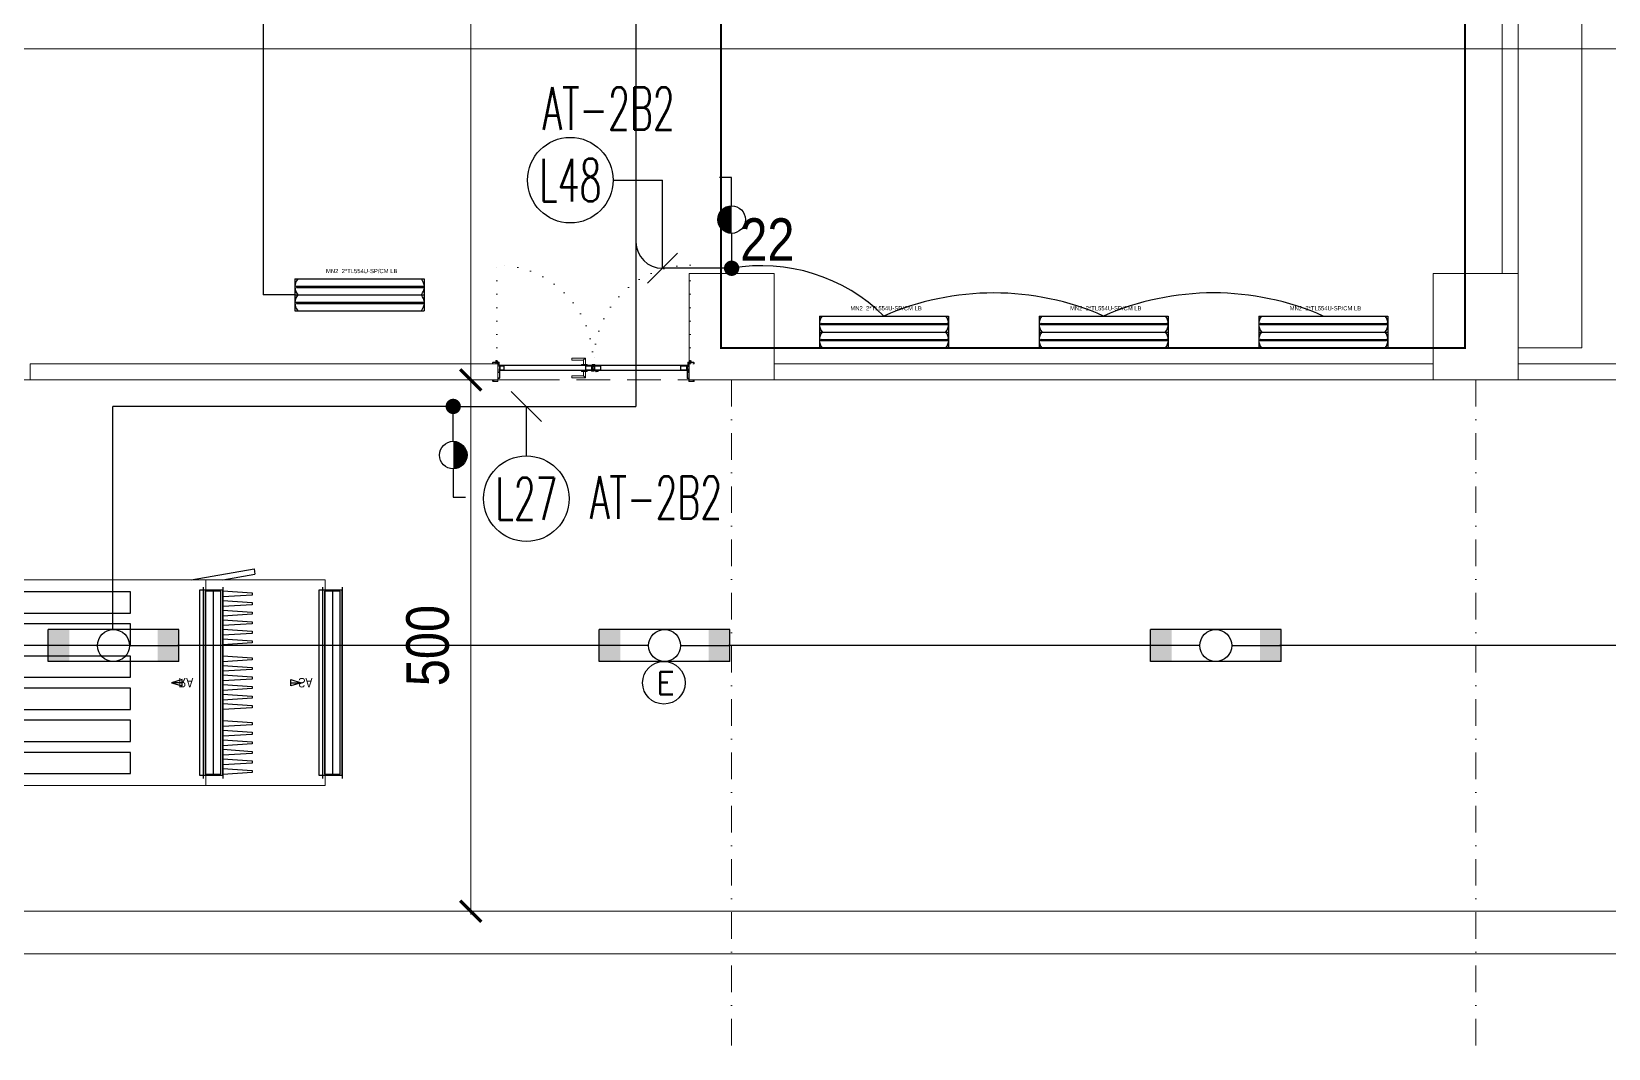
# Model space of a CAD drawing. Header units: metres. Extents: x -13316 to 152404, y -3899 to 30226.
# Drawn here: x 3361 to 4845, y -309 to 648 of the extents above; entities that cross this region are included whole.
import ezdxf
from ezdxf.enums import TextEntityAlignment as Align

# ---------------------------------------------------------------- set-up
doc = ezdxf.new("R2010")
doc.units = ezdxf.units.M
doc.header["$LTSCALE"] = 100
doc.header["$MEASUREMENT"] = 0
for name, pattern in [('DASHDOT2', [0.5, 0.25, -0.125, 0, -0.125]), ('DOT2', [0.125, 0, -0.125]), ('HIDDEN', [0.375, 0.25, -0.125]), ('HIDDEN2', [4.7625, 3.175, -1.5875])]:
    doc.linetypes.add(name, pattern=pattern)
doc.layers.get('0').update_dxf_attribs({"color": 9, "lineweight": 9})
for name, color, linetype, lineweight in [('00', 9, 'Continuous', 9), ('01', 9, 'Continuous', 9), ('05', 9, 'Continuous', 9), ('06B', 9, 'Continuous', 9), ('06C', 9, 'Continuous', 9), ('06D', 9, 'Continuous', 9), ('09', 9, 'Continuous', 9), ('10', 9, 'Continuous', 9), ('20', 9, 'DOT2', 9), ('21', 9, 'Continuous', 9), ('24', 9, 'DASHDOT2', 9), ('25', 9, 'Continuous', 9), ('32-ekipman', 9, 'Continuous', 9), ('E-2x36 W SIVAÜSTÜ FLUORESAN ARMATÜR (ETANŞ)', 7, 'Continuous', 30), ('E-2x54 W SIVAÜSTÜ FLUORESAN YÜKSEK TAVAN ARMATÜRÜ', 7, 'Continuous', 30), ('E-ACİL AYDINLATMA KİTİ', 7, 'Continuous', 30), ('E-ANAHTAR (ETANŞ)', 7, 'Continuous', 30), ('E-KABLO', 7, 'Continuous', 30), ('E-LINYE', 7, 'Continuous', 30)]:
    doc.layers.add(name, color=color, linetype=linetype, lineweight=lineweight)
doc.styles.add('Arial', font='arial.ttf', dxfattribs={"height": 2.5})
doc.styles.add('E-YAZI', font='txttw.shx')
doc.styles.add('MuuM_TEXT-STANDART', font='ARIALN.TTF')
doc.styles.get("Standard").update_dxf_attribs({"font": 'ARIALN.TTF'})
doc.dimstyles.new('MuuM_DIM200', dxfattribs={"dimscale": 20, "dimtxt": 2, "dimasz": 1, "dimexe": 1, "dimexo": 1, "dimgap": 1, "dimtad": 1, "dimdec": 1, "dimrnd": 0.5, "dimdsep": 46, "dimtxsty": 'MuuM_TEXT-STANDART', "dimblk": 'ARCHTICK', "dimcen": 0, "dimdle": 0.15, "dimclrd": 256, "dimclre": 256, "dimclrt": 256, "dimadec": 0, "dimazin": 0, "dimtfac": 5, "dimtdec": 1, "dimtix": 1, "dimtmove": 2, "dimatfit": 3, "dimldrblk": 'DOT', "dimfxl": 3, "dimfxlon": 1, "dimtolj": 1, "dimlwd": -1, "dimlwe": -1, "dimarcsym": 0})

# ---------------------------------------------------------------- blocks, each defined once
blk = doc.blocks.new('p-akslar_yeni')
at = {"layer": '24'}
for points in [[(10115, -8575), (10115, -11897.2)], [(10815, -8575), (10815, -11897.2)]]:
    blk.add_lwpolyline(points, dxfattribs=at)
blk = doc.blocks.new('2x54 W SIVAÜSTÜ FLUORESAN YÜKSEK TAVAN ARMATÜRÜ')
at = {"layer": 'E-2x54 W SIVAÜSTÜ FLUORESAN YÜKSEK TAVAN ARMATÜRÜ', "color": 4}
for p, q in [((-60.8, 15), (-60.8, -15)), ((-60.8, 15), (60.8, 15)), ((60.8, 15), (60.8, 0)), ((-60, 0), (-15, 0)), ((15, 0), (60, 0)), ((60.8, 0), (60.8, -15)), ((-60.8, -15), (60.8, -15))]:
    blk.add_line(p, q, dxfattribs=at)
at = {"layer": 'E-2x54 W SIVAÜSTÜ FLUORESAN YÜKSEK TAVAN ARMATÜRÜ', "color": 7}
for p, q in [((-60.8, 0), (60.8, 0)), ((-59.3, 8), (59.3, 8)), ((-59.2, 7), (59.4, 7)), ((-59.3, -7), (59.3, -7)), ((-59.2, -8), (59.4, -8))]:
    blk.add_line(p, q, dxfattribs=at)
for centre in [(-59.2, 7.6), (-59.2, 7.3), (59.4, 7.6), (59.4, 7.3), (-59.2, -7.4), (-59.2, -7.7), (59.4, -7.4), (59.4, -7.7)]:
    blk.add_circle(centre, 0.11, dxfattribs=at)
for centre, radius, start, end in [((-48.7, 7.5), 12.1, 141.86, 218.14), ((48.7, 7.5), 12.1, 321.86, 38.14), ((-59.1, 7.5), 0.515, 106.8674, 266.7612), ((-59.3, 7.5), 0.519, 289.2244, 84.4042), ((59.5, 7.5), 0.515, 106.8674, 266.7612), ((59.3, 7.5), 0.519, 289.2244, 84.4042), ((-48.7, -7.5), 12.1, 141.86, 218.14), ((-59.1, -7.5), 0.515, 106.8674, 266.7612), ((-59.3, -7.5), 0.519, 289.2244, 84.4042), ((48.7, -7.5), 12.1, 321.86, 38.14), ((59.5, -7.5), 0.515, 106.8674, 266.7612), ((59.3, -7.5), 0.519, 289.2244, 84.4042)]:
    blk.add_arc(centre, radius, start, end, dxfattribs=at)
at = {"layer": 'E-2x54 W SIVAÜSTÜ FLUORESAN YÜKSEK TAVAN ARMATÜRÜ', "color": 7, "style": 'Arial'}
blk.add_text('MN2  2*TL554U-SP/CM LB', height=3.951, dxfattribs=at).set_placement((-31.6, 20.4))
blk = doc.blocks.new('100_ANAHTAR (ETANŞ)')
at = {"layer": 'E-ANAHTAR (ETANŞ)', "color": 4}
for p, q in [((0, 5.345), (-0.714, 5.345)), ((0, 3.673), (0, 5.345)), ((0, 2.053), (0, 0))]:
    blk.add_line(p, q, dxfattribs=at)
at = {"layer": 'E-ANAHTAR (ETANŞ)', "color": 4, "const_width": 0.81}
blk.add_lwpolyline([(0, 3.268, 0.414214), (-0.405, 2.863, 0.414214), (0, 2.458, 0.414214)], format="xyb", dxfattribs=at)
at = {"layer": 'E-ANAHTAR (ETANŞ)', "color": 4}
blk.add_circle((0, 2.863), 0.81, dxfattribs=at)
blk = doc.blocks.new('100_ACİL AYDINLATMA KİTİ')
at = {"layer": 'E-ACİL AYDINLATMA KİTİ', "color": 3}
blk.add_circle((0, 0), 1.251, dxfattribs=at)
at = {"layer": 'E-ACİL AYDINLATMA KİTİ', "color": 3, "style": 'E-YAZI'}
blk.add_text('E', height=1.34, dxfattribs=at).set_placement((-0.448, -0.694))
blk = doc.blocks.new('100_2x36 W SIVAÜSTÜ FLUORESAN ARMATÜR (ETANŞ)')
at = {"layer": 'E-2x36 W SIVAÜSTÜ FLUORESAN ARMATÜR (ETANŞ)', "color": 4}
for p, q in [((-6.15, 1.5), (6.15, 1.5)), ((-6.15, 1.5), (-6.15, -1.5)), ((6.15, 1.5), (6.15, -1.5)), ((-1.5, 0), (-6.15, 0)), ((1.5, 0), (6.15, 0)), ((-6.15, -1.5), (6.15, -1.5))]:
    blk.add_line(p, q, dxfattribs=at)
blk.add_circle((0, 0), 1.5, dxfattribs=at)
for points in [[(-4.15, 1.5), (-4.15, -1.5), (-6.15, 1.5), (-6.15, -1.5)], [(4.15, 1.5), (4.15, -1.5), (6.15, 1.5), (6.15, -1.5)]]:
    blk.add_solid(points, dxfattribs=at)
blk = doc.blocks.new('2.bod.sitatik')
at = {"layer": '01'}
for points in [[(3660, -8630), (3740, -8630), (3740, -8530), (3660, -8530)], [(4360, -8630), (4440, -8630), (4440, -8530), (4360, -8530)]]:
    blk.add_lwpolyline(points, close=True, dxfattribs=at)
blk = doc.blocks.new('p-işyeri')
at = {"color": 0, "const_width": 2}
blk.add_lwpolyline([(200, 0), (200, 700), (-200, 700), (-200, 0)], close=True, dxfattribs=at)
blk = doc.blocks.new('P-KURANGLEZ')
at = {"layer": '01'}
blk.add_lwpolyline([(5355, -500), (5355, -540), (1600, -540), (1600, 0), (1640, 0), (1640, -500)], close=True, dxfattribs=at)
blk = doc.blocks.new('_ArchTick')
at = {"color": 0, "linetype": 'ByBlock', "const_width": 0.15}
blk.add_lwpolyline([(-0.5, -0.5), (0.5, 0.5)], dxfattribs=at)
blk = doc.blocks.new('*D668')
at = {"layer": '25', "transparency": 16777216}
for p, q in [((3514.6, -33310.8), (3434.6, -33310.8)), ((3454.6, -33813.8), (3454.6, -33307.8)), ((3514.6, -33810.8), (3434.6, -33810.8))]:
    blk.add_line(p, q, dxfattribs=at)
at = {"layer": '25', "transparency": 16777216, "xscale": 20, "yscale": 20, "zscale": 20}
for p, rotation in [((3454.6, -33310.8), 90), ((3454.6, -33810.8), 270)]:
    blk.add_blockref('_ArchTick', p, dxfattribs=dict(at, rotation=rotation))
at = {"layer": '25', "transparency": 16777216, "insert": (3414.2, -33560.8), "char_height": 40, "attachment_point": 5, "rotation": 90, "style": 'MuuM_TEXT-STANDART'}
blk.add_mtext('\\A1;500', dxfattribs=at)
blk = doc.blocks.new('_Dot')
at = {"color": 0, "linetype": 'ByBlock', "lineweight": -2}
blk.add_line((-0.5, 0), (-1, 0), dxfattribs=at)
at = {"color": 0, "linetype": 'ByBlock', "const_width": 0.5}
blk.add_lwpolyline([(-0.25, 0, 1), (0.25, 0, 1)], format="xyb", close=True, dxfattribs=at)
blk = doc.blocks.new('*D691')
at = {"layer": '25', "transparency": 16777216}
for p, q in [((3514.6, -30910.8), (3434.6, -30910.8)), ((3454.6, -33313.8), (3454.6, -30907.8)), ((3514.6, -33310.8), (3434.6, -33310.8))]:
    blk.add_line(p, q, dxfattribs=at)
at = {"layer": '25', "transparency": 16777216, "xscale": 20, "yscale": 20, "zscale": 20}
for p, rotation in [((3454.6, -30910.8), 90), ((3454.6, -33310.8), 270)]:
    blk.add_blockref('_ArchTick', p, dxfattribs=dict(at, rotation=rotation))
at = {"layer": '25', "transparency": 16777216, "insert": (3414.2, -32110.8), "char_height": 40, "attachment_point": 5, "rotation": 90, "style": 'MuuM_TEXT-STANDART'}
blk.add_mtext('\\A1;2400', dxfattribs=at)
blk = doc.blocks.new('IOUGFYUI')
for p, q in [((2844, 2087), (2905, 2087)), ((2844, 2087), (2905, 2087)), ((2844, -153), (2844, 2087)), ((3405, 2087), (2905, 2087)), ((3466, 2087), (3405, 2087)), ((3466, 2087), (3405, 2087)), ((3466, -153), (3466, 2087)), ((0, 1935), (61, 1935)), ((0, 0), (0, 1935)), ((61, 1935), (600, 1935)), ((600, 1935), (661, 1935)), ((600, 0), (600, 1935)), ((661, 1935), (1261, 1935)), ((1261, 1935), (1261, 1935)), ((1322, 1935), (1261, 1935)), ((1322, 1935), (1383, 1935)), ((2783, 1935), (1383, 1935)), ((2844, 1935), (2783, 1935)), ((3466, 1935), (3527, 1935)), ((3727, 1935), (3527, 1935)), ((4227, 1935), (3727, 1935)), ((4288, 1935), (4227, 1935)), ((4288, 1935), (4349, 1935)), ((5949, 1935), (4349, 1935)), ((6549, 1935), (5949, 1935)), ((6610, 1935), (6549, 1935)), ((6610, 0), (6610, 1935)), ((6610, 1935), (7071, 1935)), ((7671, 1935), (7071, 1935)), ((7732, 1935), (7671, 1935)), ((7732, 0), (7732, 1935)), ((0, 0), (61, 0)), ((61, 0), (600, 0)), ((600, 0), (661, 0)), ((661, 0), (1261, 0)), ((1261, 0), (1261, 0)), ((1322, 0), (1261, 0)), ((1322, 0), (1383, 0)), ((2783, 0), (1383, 0)), ((2844, 0), (2783, 0)), ((3466, 0), (3527, 0)), ((3727, 0), (3527, 0)), ((4227, 0), (3727, 0)), ((4288, 0), (4227, 0)), ((4288, 0), (4349, 0)), ((5949, 0), (4349, 0)), ((6549, 0), (5949, 0)), ((6610, 0), (6549, 0)), ((6610, 0), (7071, 0)), ((7671, 0), (7071, 0)), ((7732, 0), (7671, 0)), ((2844, -153), (2905, -153)), ((2844, -153), (2905, -153)), ((3405, -153), (2905, -153)), ((3466, -153), (3405, -153)), ((3466, -153), (3405, -153))]:
    blk.add_line(p, q)
at = {"color": 252, "lineweight": -3}
for p, q in [((3405, -153), (3405, 2087)), ((1261, 0), (1261, 1935)), ((2783, 0), (2783, 1935)), ((3280, 2013), (3030, 2013)), ((4227, 0), (4227, 1935)), ((-160, 67), (-160, 1867)), ((-67, 97), (-67, 1837)), ((25, 67), (25, 1867)), ((440, 67), (440, 1867)), ((533, 97), (533, 1837)), ((625, 67), (625, 1867)), ((1261, 25), (1261, 1910)), ((3702, 1855), (3652, 1880)), ((3652, 1830), (3702, 1855)), ((3702, 1805), (3652, 1830)), ((3652, 1780), (3702, 1805)), ((6585, 67), (6585, 1867)), ((6677, 97), (6677, 1837)), ((6770, 67), (6770, 1867)), ((7707, 67), (7707, 1867)), ((7799, 97), (7799, 1837)), ((7892, 67), (7892, 1867)), ((3280, 1742), (3030, 1742)), ((3702, 1755), (3652, 1780)), ((3652, 1730), (3702, 1755)), ((3702, 1705), (3652, 1730)), ((3652, 1680), (3702, 1705)), ((3702, 1655), (3652, 1680)), ((3652, 1630), (3702, 1655)), ((3280, 1490), (3030, 1490)), ((3702, 1605), (3652, 1630)), ((3652, 1580), (3702, 1605)), ((3702, 1555), (3652, 1580)), ((3652, 1530), (3702, 1555)), ((3702, 1505), (3652, 1530)), ((3652, 1480), (3702, 1505)), ((3702, 1455), (3652, 1480)), ((3652, 1430), (3702, 1455)), ((3702, 1405), (3652, 1430)), ((3652, 1380), (3702, 1405)), ((3702, 1355), (3652, 1380)), ((3652, 1330), (3702, 1355)), ((1466, 649), (1466, 1287)), ((3280, 1274), (3030, 1274)), ((3702, 1305), (3652, 1330)), ((3652, 1280), (3702, 1305)), ((3702, 1255), (3652, 1280)), ((3652, 1230), (3702, 1255)), ((3702, 1205), (3652, 1230)), ((3652, 1180), (3702, 1205)), ((3280, 1108), (3030, 1108)), ((3702, 1155), (3652, 1180)), ((3652, 1130), (3702, 1155)), ((3702, 1105), (3652, 1130)), ((3652, 1080), (3702, 1105)), ((3702, 1055), (3652, 1080)), ((3652, 1030), (3702, 1055)), ((2398, 649), (2398, 904)), ((2433, 649), (2433, 904)), ((2474, 649), (2474, 904)), ((2515, 649), (2515, 904)), ((2550, 649), (2550, 904)), ((2573, 649), (2573, 904)), ((2582, 649), (2582, 904)), ((3280, 1003), (3030, 1003)), ((3055, 993), (3030, 943)), ((3080, 943), (3030, 943)), ((3280, 932), (3030, 932)), ((3055, 993), (3080, 943)), ((3255, 943), (3230, 993)), ((3280, 993), (3230, 993)), ((3255, 943), (3280, 993)), ((3702, 1005), (3652, 1030)), ((3652, 980), (3702, 1005)), ((3702, 955), (3652, 980)), ((3652, 930), (3702, 955)), ((3702, 905), (3652, 930)), ((3652, 880), (3702, 905)), ((3280, 827), (3030, 827)), ((3702, 855), (3652, 880)), ((3652, 830), (3702, 855)), ((3702, 805), (3652, 830)), ((3652, 780), (3702, 805)), ((3702, 755), (3652, 780)), ((3652, 730), (3702, 755)), ((3280, 661), (3030, 661)), ((3702, 705), (3652, 730)), ((3652, 680), (3702, 705)), ((3702, 655), (3652, 680)), ((3652, 630), (3702, 655)), ((3702, 605), (3652, 630)), ((3652, 580), (3702, 605)), ((2544, 582), (1656, 582)), ((3702, 555), (3652, 580)), ((3652, 530), (3702, 555)), ((3702, 505), (3652, 530)), ((3652, 480), (3702, 505)), ((3702, 455), (3652, 480)), ((3652, 430), (3702, 455)), ((3280, 445), (3030, 445)), ((3702, 405), (3652, 430)), ((3652, 380), (3702, 405)), ((3702, 355), (3652, 380)), ((3652, 330), (3702, 355)), ((3702, 305), (3652, 330)), ((3652, 280), (3702, 305)), ((3280, 193), (3030, 193)), ((3702, 255), (3652, 280)), ((3652, 230), (3702, 255)), ((3702, 205), (3652, 230)), ((3652, 180), (3702, 205)), ((3702, 155), (3652, 180)), ((3652, 130), (3702, 155)), ((662, 0), (858, -35)), ((983, 0), (1475, -87)), ((2774, 50), (2282, -37)), ((2783, 1), (2290, -86)), ((2783, 1), (2774, 50)), ((3718, 50), (3521, 15)), ((3529, -34), (3521, 15)), ((3726, 1), (3529, -34)), ((3702, 105), (3652, 130)), ((3652, 80), (3702, 105)), ((3702, 55), (3652, 80)), ((3726, 1), (3718, 50)), ((6471, 0), (7062, -104)), ((858, -35), (864, 0)), ((1272, 0), (1484, -37)), ((1475, -87), (1484, -37)), ((2290, -86), (2282, -37)), ((3280, -77), (3030, -77)), ((6770, -2), (7071, -55)), ((7062, -104), (7071, -55))]:
    blk.add_line(p, q, dxfattribs=at)
for points in [[(3280, -77), (3030, -77), (3030, 2013), (3280, 2013), (3280, -77)], [(-160, 97), (25, 97), (25, 1837), (-160, 1837), (-160, 97)], [(-141, 107), (7, 107), (7, 1827), (-141, 1827), (-141, 107)], [(0, 97), (61, 97), (61, 1837), (0, 1837), (0, 97)], [(440, 97), (625, 97), (625, 1837), (440, 1837), (440, 97)], [(459, 107), (607, 107), (607, 1827), (459, 1827), (459, 107)], [(600, 97), (661, 97), (661, 1837), (600, 1837), (600, 97)], [(5899, 1623), (4399, 1623), (4399, 1823), (5899, 1823), (5899, 1623)], [(6610, 97), (6549, 97), (6549, 1837), (6610, 1837), (6610, 97)], [(6770, 97), (6585, 97), (6585, 1837), (6770, 1837), (6770, 97)], [(6751, 107), (6603, 107), (6603, 1827), (6751, 1827), (6751, 107)], [(7732, 97), (7671, 97), (7671, 1837), (7732, 1837), (7732, 97)], [(7892, 97), (7707, 97), (7707, 1837), (7892, 1837), (7892, 97)], [(7873, 107), (7725, 107), (7725, 1827), (7873, 1827), (7873, 107)], [(2713, 329), (1453, 329), (1453, 1605), (2713, 1605), (2713, 329)], [(5899, 1321), (4399, 1321), (4399, 1521), (5899, 1521), (5899, 1321)], [(1261, 623), (1161, 623), (1161, 1311), (1261, 1311), (1261, 623)], [(2244, 649), (1383, 649), (1383, 1287), (2244, 1287), (2244, 649)], [(5899, 1019), (4399, 1019), (4399, 1219), (5899, 1219), (5899, 1019)], [(2582, 649), (2367, 649), (2367, 904), (2582, 904), (2582, 649)], [(5899, 716), (4399, 716), (4399, 916), (5899, 916), (5899, 716)], [(2528, 712), (2420, 712), (2420, 840), (2528, 840), (2528, 712)], [(1919, 559), (1650, 559), (1650, 604), (1919, 604), (1919, 559)], [(1825, 604), (1744, 604), (1744, 649), (1825, 649), (1825, 604)], [(2555, 559), (2394, 559), (2394, 604), (2555, 604), (2555, 559)], [(2501, 604), (2447, 604), (2447, 649), (2501, 649), (2501, 604)], [(5899, 414), (4399, 414), (4399, 614), (5899, 614), (5899, 414)], [(1825, 540), (1744, 540), (1744, 559), (1825, 559), (1825, 540)], [(2501, 540), (2447, 540), (2447, 559), (2501, 559), (2501, 540)], [(5899, 112), (4399, 112), (4399, 312), (5899, 312), (5899, 112)]]:
    blk.add_lwpolyline(points, close=True, dxfattribs=at)
for points in [[(0, 61), (0, 61), (0, 1874), (0, 1874), (0, 61)], [(600, 61), (600, 61), (600, 1874), (600, 1874), (600, 61)], [(6610, 61), (6610, 61), (6610, 1874), (6610, 1874), (6610, 61)], [(7732, 61), (7732, 61), (7732, 1874), (7732, 1874), (7732, 61)]]:
    blk.add_lwpolyline(points, close=True)
for points in [[(6770, 1774), (7044, 1793), (7044, 1813), (6770, 1830)], [(6770, 1684), (7044, 1703), (7044, 1723), (6770, 1740)], [(6770, 1594), (7044, 1613), (7044, 1633), (6770, 1650)], [(6770, 1504), (7044, 1523), (7044, 1543), (6770, 1560)], [(6770, 1414), (7044, 1433), (7044, 1453), (6770, 1470)], [(6770, 1324), (7044, 1343), (7044, 1363), (6770, 1380)], [(6770, 1164), (7044, 1183), (7044, 1203), (6770, 1220)], [(6770, 1074), (7044, 1093), (7044, 1113), (6770, 1130)], [(6770, 984), (7044, 1003), (7044, 1023), (6770, 1040)], [(225, 967), (325, 967), (225, 997), (225, 937), (325, 967)], [(925, 967), (825, 967), (925, 997), (925, 937), (825, 967)], [(2582, 904), (2555, 967), (2393, 967), (2366, 904)], [(6385, 967), (6285, 967), (6385, 997), (6385, 937), (6285, 967)], [(6770, 894), (7044, 913), (7044, 933), (6770, 950)], [(7407, 967), (7507, 967), (7407, 997), (7407, 937), (7507, 967)], [(6770, 804), (7044, 823), (7044, 843), (6770, 860)], [(6770, 714), (7044, 733), (7044, 753), (6770, 770)], [(6770, 554), (7044, 573), (7044, 593), (6770, 610)], [(6770, 464), (7044, 483), (7044, 503), (6770, 520)], [(6770, 374), (7044, 393), (7044, 413), (6770, 430)], [(6770, 284), (7044, 303), (7044, 323), (6770, 340)], [(6770, 194), (7044, 213), (7044, 233), (6770, 250)], [(6770, 104), (7044, 123), (7044, 143), (6770, 160)], [(3581, 0), (3581, -90), (3554, -90), (3554, 0)], [(3634, 0), (3634, -90), (3607, -90), (3607, 0)], [(3823, 0), (3823, -90), (3783, -90), (3783, 0)], [(3896, 0), (3896, -90), (3856, -90), (3856, 0)]]:
    blk.add_lwpolyline(points, dxfattribs=at)
blk.add_circle((3155, 967), 100, dxfattribs=at)
for s, p in [('FA', (59, 923)), ('EA', (656, 923)), ('RA', (6351, 923)), ('SA', (7478, 923))]:
    blk.add_text(s, height=88, dxfattribs=at).set_placement(p)
blk = doc.blocks.new('p-birim')
blk.add_lwpolyline([(0, 0), (1, 0), (1, 1), (0, 1)], close=True)
blk = doc.blocks.new('prf-scr2')
at = {"linetype": 'DOT2', "ltscale": 10}
blk.add_line((0, 0.2), (0, -1.1), dxfattribs=at)
for p, q in [((-0.1, -0.2), (0.1, -0.3)), ((0.1, -0.2), (-0.1, -0.2)), ((0.1, -0.3), (-0.1, -0.3)), ((-0.1, -0.3), (0.1, -0.4)), ((0.1, -0.4), (-0.1, -0.4)), ((0.1, -0.5), (-0.1, -0.4)), ((-0.1, -0.4), (0.1, -0.4)), ((0.1, -0.6), (-0.1, -0.5)), ((-0.1, -0.5), (0.1, -0.5)), ((-0.1, -0.6), (0.1, -0.7)), ((0.1, -0.6), (-0.1, -0.6)), ((-0.1, -0.6), (0.1, -0.6)), ((-0.1, -0.7), (0.1, -0.8)), ((0.1, -0.7), (-0.1, -0.7)), ((-0.1, -0.8), (0.1, -0.8)), ((0.1, -0.8), (-0.1, -0.8)), ((0.1, -0.2), (0, -0.1)), ((0, -0.2), (0.1, -0.2))]:
    blk.add_line(p, q)
blk.add_lwpolyline([(0.2, 0), (-0.2, 0), (-0.2, 0), (-0.1, -0.1), (0.1, -0.1), (0.2, 0), (0.2, 0)], close=True)
for points in [[(0.2, 0), (-0.2, 0)], [(-0.1, -0.1), (-0.1, -0.2), (-0.1, -0.2), (-0.1, -0.2), (-0.1, -0.2), (-0.1, -0.3), (-0.1, -0.3), (-0.1, -0.3), (-0.1, -0.3), (-0.1, -0.4), (-0.1, -0.4), (-0.1, -0.4), (-0.1, -0.4), (-0.1, -0.4), (-0.1, -0.5), (-0.1, -0.5), (-0.1, -0.5), (-0.1, -0.5), (-0.1, -0.5), (-0.1, -0.5), (-0.1, -0.6), (-0.1, -0.6), (-0.1, -0.6), (-0.1, -0.6), (-0.1, -0.6), (-0.1, -0.7), (-0.1, -0.7), (-0.1, -0.7), (-0.1, -0.7), (-0.1, -0.7), (-0.1, -0.8), (-0.1, -0.8), (-0.1, -0.8), (-0.1, -0.8), (0, -0.9), (0, -0.9), (0, -0.9), (0.1, -0.8), (0.1, -0.8), (0.1, -0.7), (0.1, -0.7), (0.1, -0.7), (0.1, -0.7), (0.1, -0.7), (0.1, -0.7), (0.1, -0.6), (0.1, -0.6), (0.1, -0.6), (0.1, -0.6), (0.1, -0.6), (0.1, -0.5), (0.1, -0.5), (0.1, -0.5), (0.1, -0.5), (0.1, -0.4), (0.1, -0.4), (0.1, -0.4), (0.1, -0.4), (0.1, -0.4), (0.1, -0.3), (0.1, -0.3), (0.1, -0.3), (0.1, -0.3), (0.1, -0.3), (0.1, -0.3), (0.1, -0.2), (0.1, -0.2), (0.1, -0.2), (0.1, -0.2), (0.1, -0.2), (0.1, -0.1)]]:
    blk.add_lwpolyline(points)
blk = doc.blocks.new('gr-p-barel kilitli kapı kolu')
at = {"flags": 128}
for points in [[(-0.9, 0.8), (-0.9, 4.9), (-11.7, 4.9), (-11.7, 6.7), (0.9, 6.7), (0.9, 0.8)], [(-0.8, 5), (0.8, 6.6)]]:
    blk.add_lwpolyline(points, dxfattribs=at)
blk.add_lwpolyline([(-2.75, 0), (-2.75, 0.7), (2.75, 0.7), (2.75, 0)])
blk.add_lwpolyline([(-1.3, 0.7), (1.3, 0.7), (1.3, 0.8), (-1.3, 0.8)], close=True)
blk = doc.blocks.new('p-de-02')
at = {"layer": '06C'}
blk.add_lwpolyline([(106.3, -16.6, 1), (106.3, -15.8), (104.3, -15.8), (104.3, -16.6), (106.4, -16.6)], format="xyb", dxfattribs=at)
blk.add_arc((106.3, -16.2), 0.5, 233.1301, 126.8699, dxfattribs=at)
at = {"layer": '09'}
for p, q in [((108.1, -16.7), (108.1, -16.6)), ((108.2, -16.7), (108.2, -16.6)), ((108.3, -16.6), (108.3, -16.7)), ((108.4, -16.7), (108.4, -16.6)), ((108.5, -16.6), (108.5, -16.7)), ((108.6, -16.7), (108.6, -16.6)), ((108.7, -16.6), (108.7, -16.7)), ((108.8, -16.6), (108.8, -16.7)), ((109.3, -21.9), (109.3, -21.7)), ((109.4, -21.7), (109.4, -21.9)), ((109.5, -21.9), (109.5, -21.7)), ((109.6, -21.7), (109.6, -21.9)), ((109.7, -21.9), (109.7, -21.7)), ((109.8, -21.7), (109.8, -21.9)), ((109.9, -21.9), (109.9, -21.7)), ((110, -21.9), (110, -21.7))]:
    blk.add_line(p, q, dxfattribs=at)
at = {"layer": '10'}
for points in [[(14.2, -6.8, -0.414214), (14.3, -6.7), (18.7, -6.7, -0.414214), (18.8, -6.8), (18.8, -14.1), (19, -14.1), (19, -6.8, 0.414214), (18.7, -6.5), (14.3, -6.5, 0.414214), (14, -6.8), (14, -7.7, 0.414214), (14.3, -8), (15.4, -8), (15.4, -7.8), (14.3, -7.8, -0.414214), (14.2, -7.7)], [(19, -9.7, -0.414214), (19.3, -9.4), (20.3, -9.4, -0.414214), (20.6, -9.7), (20.6, -16.1, -0.414214), (20.3, -16.4, -0.414214), (20, -16.1), (20, -15.2), (19, -15.2), (19, -24.2, -0.414214), (18.7, -24.5), (14.3, -24.5, -0.414214), (14, -24.2), (14, -23.3, -0.414214), (14.3, -23), (15.4, -23), (15.4, -23.2), (14.3, -23.2, 0.414214), (14.2, -23.3), (14.2, -24.2, 0.414214), (14.3, -24.3), (18.7, -24.3, 0.414214), (18.8, -24.2), (18.8, -15), (20.2, -15), (20.2, -16.1, 0.414214), (20.3, -16.2, 0.414214), (20.4, -16.1), (20.4, -9.7, 0.414214), (20.3, -9.6), (19.3, -9.6, 0.414214), (19.2, -9.7), (19.2, -10.6), (19, -10.6)], [(198.6, -9.7, 0.414214), (198.3, -9.4), (197.3, -9.4, 0.414214), (197, -9.7), (197, -16.1, 0.414214), (197.3, -16.4, 0.414214), (197.6, -16.1), (197.6, -15.2), (198.6, -15.2), (198.6, -24.2, 0.414214), (198.9, -24.5), (203.3, -24.5, 0.414214), (203.6, -24.2), (203.6, -23.3, 0.414214), (203.3, -23), (202.2, -23), (202.2, -23.2), (203.3, -23.2, -0.414214), (203.4, -23.3), (203.4, -24.2, -0.414214), (203.3, -24.3), (198.9, -24.3, -0.414214), (198.8, -24.2), (198.8, -15), (197.4, -15), (197.4, -16.1, -0.414214), (197.3, -16.2, -0.414214), (197.2, -16.1), (197.2, -9.7, -0.414214), (197.3, -9.6), (198.3, -9.6, -0.414214), (198.4, -9.7), (198.4, -10.6), (198.6, -10.6)], [(203.4, -6.8, 0.414214), (203.3, -6.7), (198.9, -6.7, 0.414214), (198.8, -6.8), (198.8, -14.1), (198.6, -14.1), (198.6, -6.8, -0.414214), (198.9, -6.5), (203.3, -6.5, -0.414214), (203.6, -6.8), (203.6, -7.7, -0.414214), (203.3, -8), (202.2, -8), (202.2, -7.8), (203.3, -7.8, 0.414214), (203.4, -7.7)], [(18.4, -25), (19.8, -24.4), (19.8, -21.5), (20, -21.5), (20, -24.5), (18.5, -25.2, -14.796002)], [(199.2, -25), (197.8, -24.4), (197.8, -21.5), (197.6, -21.5), (197.6, -24.5), (199.1, -25.2, 14.796002)]]:
    blk.add_lwpolyline(points, format="xyb", close=True, dxfattribs=at)
for points in [[(108.2, -20.1), (108.2, -18.1), (108.5, -18.1), (108.5, -17), (20.3, -17), (20.3, -18.1), (20.6, -18.1), (20.6, -20.1), (20.3, -20.1), (20.3, -18.3), (20, -18.3), (20, -16.7), (108.8, -16.7), (108.8, -18.3), (108.5, -18.3), (108.5, -20.1)], [(108.2, -18.1), (108.2, -20.1), (108.8, -20.1), (108.8, -21.7), (20, -21.7), (20, -20.1), (20.6, -20.1), (20.6, -18.1), (20.9, -18.1), (20.9, -20.3), (20.3, -20.3), (20.3, -21.4), (108.5, -21.4), (108.5, -20.3), (107.9, -20.3), (107.9, -18.1), (108.2, -18.1)], [(109.9, -20.1), (109.9, -18.1), (109.6, -18.1), (109.6, -17), (197.3, -17), (197.3, -18.1), (197, -18.1), (197, -20.1), (197.3, -20.1), (197.3, -18.3), (197.6, -18.3), (197.6, -16.7), (109.3, -16.7), (109.3, -18.3), (109.6, -18.3), (109.6, -20.1)], [(109.9, -18.1), (109.9, -20.1), (109.3, -20.1), (109.3, -21.7), (197.6, -21.7), (197.6, -20.1), (197, -20.1), (197, -18.1), (196.7, -18.1), (196.7, -20.3), (197.3, -20.3), (197.3, -21.4), (109.6, -21.4), (109.6, -20.3), (110.2, -20.3), (110.2, -18.1), (109.9, -18.1)]]:
    blk.add_lwpolyline(points, dxfattribs=at)
for points in [[(20.9, -17.2), (26.9, -17.2), (26.9, -21.2), (20.9, -21.2)], [(21.2, -17.5), (26.6, -17.5), (26.6, -20.9), (21.2, -20.9)], [(107.9, -17.2), (101.9, -17.2), (101.9, -21.2), (107.9, -21.2)], [(107.6, -17.5), (102.2, -17.5), (102.2, -20.9), (107.6, -20.9)], [(108.1, -22.4), (110, -22.4), (110, -21.9), (108.1, -21.9), (107.5, -21.9), (107.5, -22.4)], [(110, -16.1), (108.1, -16.1), (108.1, -16.6), (110.6, -16.6), (110.6, -16.6), (110.6, -16.1)], [(110.2, -17.2), (116.2, -17.2), (116.2, -21.2), (110.2, -21.2)], [(110.5, -17.5), (115.9, -17.5), (115.9, -20.9), (110.5, -20.9)], [(196.7, -17.2), (192.7, -17.2), (192.7, -21.2), (196.7, -21.2)], [(196.4, -17.5), (193, -17.5), (193, -20.9), (196.4, -20.9)]]:
    blk.add_lwpolyline(points, close=True, dxfattribs=at)
for centre in [(17.8, -25.5), (199.8, -25.5)]:
    blk.add_circle(centre, 0.55, dxfattribs=at)
at = {"layer": '20'}
for p, q in [((17.8, -25.5), (17.8, -116)), ((199.8, -25.5), (199.8, -116))]:
    blk.add_line(p, q, dxfattribs=at)
at = {"layer": '20', "linetype": 'HIDDEN'}
for points in [[(18.6, -24.3), (18.6, -23), (17.1, -23), (17.1, -24.3)], [(18.4, -25), (18.4, -23.2), (17.3, -23.2), (17.3, -25)], [(199, -24.3), (199, -23), (200.5, -23), (200.5, -24.3)], [(199.2, -25), (199.2, -23.2), (200.3, -23.2), (200.3, -25)]]:
    blk.add_lwpolyline(points, dxfattribs=at)
at = {"layer": '20'}
for centre, start, end in [((17.8, -25.5), 270, 2.4057), ((199.8, -25.5), 177.5943, 270)]:
    blk.add_arc(centre, 90.5, start, end, dxfattribs=at)
at = {"layer": '06B', "xscale": -1}
blk.add_blockref('gr-p-barel kilitli kapı kolu', (117.3, -16.7), dxfattribs=at)
at = {"layer": '06B', "rotation": 180}
blk.add_blockref('gr-p-barel kilitli kapı kolu', (117.3, -21.7), dxfattribs=at)
at = {"layer": '10', "xscale": -1, "rotation": 90}
for p in [(20.3, -19.2), (109.6, -19.2)]:
    blk.add_blockref('prf-scr2', p, dxfattribs=at)
at = {"layer": '10', "rotation": 270}
for p in [(108.5, -19.2), (197.3, -19.2)]:
    blk.add_blockref('prf-scr2', p, dxfattribs=at)
blk = doc.blocks.new('2.bod.Mimari')
at = {"layer": '00'}
for points in [[(4425, -7830), (4425, -8530), (4440, -8530), (4440, -7830)], [(3480, -8630), (3040, -8630), (3040, -8615), (3480, -8615)], [(4360, -8630), (3740, -8630), (3740, -8615), (4360, -8615)], [(5275, -8630), (4440, -8630), (4440, -8615), (5275, -8615)]]:
    blk.add_lwpolyline(points, close=True, dxfattribs=at)
at = {"layer": '06D'}
blk.add_lwpolyline([(1942.5, -8278.51), (8760, -8278.51), (8760, -8733.51), (8720, -8733.51), (8720, -8318.51), (1942.5, -8318.51), (1942.5, -8278.51)], dxfattribs=at)
at = {"layer": '20', "linetype": 'HIDDEN2', "ltscale": 0.1}
blk.add_lwpolyline([(2030, -8630), (8440, -8630)], dxfattribs=at)
at = {"layer": '01'}
blk.add_blockref('P-KURANGLEZ', (0, -8630), dxfattribs=at)
at = {"layer": '05', "xscale": 60, "yscale": 850}
blk.add_blockref('p-birim', (4440, -8600), dxfattribs=at)
at = {"layer": '06D', "color": 89, "linetype": 'HIDDEN', "true_color": 0x2e4d23, "rotation": 90}
blk.add_blockref('p-işyeri', (4390, -8400), dxfattribs=at)
at = {"layer": '10', "rotation": 180}
blk.add_blockref('p-de-02', (3678.8, -8638), dxfattribs=at)
at = {"layer": '32-ekipman', "xscale": -0.1, "yscale": 0.1, "zscale": 0.1, "rotation": 180}
blk.add_blockref('IOUGFYUI', (2544.49, -8818.25), dxfattribs=at)
at = {"layer": '21', "style": 'MuuM_TEXT-STANDART'}
blk.add_text('22', height=40, dxfattribs=at).set_placement((3708.19, -8530), align=Align.BOTTOM_LEFT)
at = {"layer": '25'}
for base, p1, p2, picture, middle in [((3454.6, -6230), (3660, -8630), (13317.29, -6230), '*D691', (3414.18, -7430)), ((3454.6, -8630), (3569.79, -9130), (3560.01, -8630), '*D668', (3414.18, -8880))]:
    dim = blk.add_linear_dim(base=base, p1=p1, p2=p2, angle=90, dimstyle='MuuM_DIM200', dxfattribs=at)
    dim.commit()
    dim.dimension.update_dxf_attribs({"geometry": picture, "text_midpoint": middle, "insert": (0, 24680.79)})

msp = doc.modelspace()

# ---------------------------------------------------------------- linework, layer by layer
at = {"layer": 'E-KABLO', "color": 6}
for p, q in [((3579.2, 1160), (3579.2, 400)), ((3930, 450), (3930, 295)), ((4020, 425), (3955, 425)), ((3609.2, 400), (3579.2, 400)), ((3437.75, 85), (3437.75, 295)), ((3758.11, 295), (3437.75, 295)), ((3758.11, 295), (3930, 295)), ((3376.95, 70), (2980.05, 70)), ((3895.45, 70), (3498.55, 70)), ((4413.95, 70), (4017.05, 70)), ((4932.45, 70), (4535.55, 70))]:
    msp.add_line(p, q, dxfattribs=at)
at = {"layer": 'E-KABLO', "color": 5}
msp.add_line((3930, 1120), (3930, 450), dxfattribs=at)
at = {"layer": 'E-KABLO', "color": 4, "linetype": 'Continuous', "const_width": 7.2}
for points in [[(4023.6, 425, -1), (4016.4, 425, -1)], [(3761.71, 295, -1), (3754.51, 295, -1)]]:
    msp.add_lwpolyline(points, format="xyb", close=True, dxfattribs=at)
at = {"layer": 'E-KABLO', "color": 6}
for centre, radius, start, end in [((3955, 450), 25, 180, 270), ((4047.83, 262.88), 164.49, 45.39884, 99.74144), ((4266.67, 146.07), 255.73, 66.16736, 113.83264), ((4473.33, 146.08), 255.73, 66.16696, 113.83304)]:
    msp.add_arc(centre, radius, start, end, dxfattribs=at)
at = {"layer": 'E-LINYE', "color": 7, "linetype": 'Continuous'}
for p, q in [((3908.47, 507.88), (3955, 507.88)), ((3955, 425), (3955, 507.88)), ((3969.14, 439.14), (3940.86, 410.86)), ((3812.75, 309.14), (3841.04, 280.86)), ((3826.9, 248.47), (3826.9, 295))]:
    msp.add_line(p, q, dxfattribs=at)
for centre in [(3868.23, 507.88), (3826.9, 208.23)]:
    msp.add_circle(centre, 40.25, dxfattribs=at)

# ---------------------------------------------------------------- block references
for name in ['2.bod.sitatik', '2.bod.Mimari']:
    msp.add_blockref(name, (320, 8950))
at = {"layer": '24'}
msp.add_blockref('p-akslar_yeni', (-6095, 8895), dxfattribs=at)
at = {"layer": 'E-2x36 W SIVAÜSTÜ FLUORESAN ARMATÜR (ETANŞ)', "xscale": 10, "yscale": 10, "zscale": 10, "rotation": 180}
for p in [(3438.45, 70), (3956.95, 70), (4475.45, 70)]:
    msp.add_blockref('100_2x36 W SIVAÜSTÜ FLUORESAN ARMATÜR (ETANŞ)', p, dxfattribs=at)
at = {"layer": 'E-2x54 W SIVAÜSTÜ FLUORESAN YÜKSEK TAVAN ARMATÜRÜ', "color": 6}
for p in [(3670, 400), (4163.33, 365), (4370, 365), (4576.67, 365)]:
    msp.add_blockref('2x54 W SIVAÜSTÜ FLUORESAN YÜKSEK TAVAN ARMATÜRÜ', p, dxfattribs=at)
at = {"layer": 'E-ACİL AYDINLATMA KİTİ', "xscale": 16, "yscale": 16, "zscale": 16}
msp.add_blockref('100_ACİL AYDINLATMA KİTİ', (3956.25, 34.98), dxfattribs=at)
at = {"layer": 'E-ANAHTAR (ETANŞ)', "xscale": 16, "yscale": 16, "zscale": 16}
msp.add_blockref('100_ANAHTAR (ETANŞ)', (4020, 425), dxfattribs=at)
at = {"layer": 'E-ANAHTAR (ETANŞ)', "xscale": 16, "yscale": 16, "zscale": 16, "rotation": 180}
msp.add_blockref('100_ANAHTAR (ETANŞ)', (3758.11, 295), dxfattribs=at)

# ---------------------------------------------------------------- texts
at = {"layer": 'E-LINYE', "color": 3, "linetype": 'Continuous', "style": 'E-YAZI', "width": 0.6}
for s, p in [('AT-2B2', (3904.22, 575.33)), ('L48', (3868.23, 507.88)), ('L27', (3826.9, 208.23)), ('AT-2B2', (3948.84, 209.38))]:
    msp.add_text(s, height=40, dxfattribs=at).set_placement(p, align=Align.MIDDLE_CENTER)

doc.saveas('drawing.dxf')
